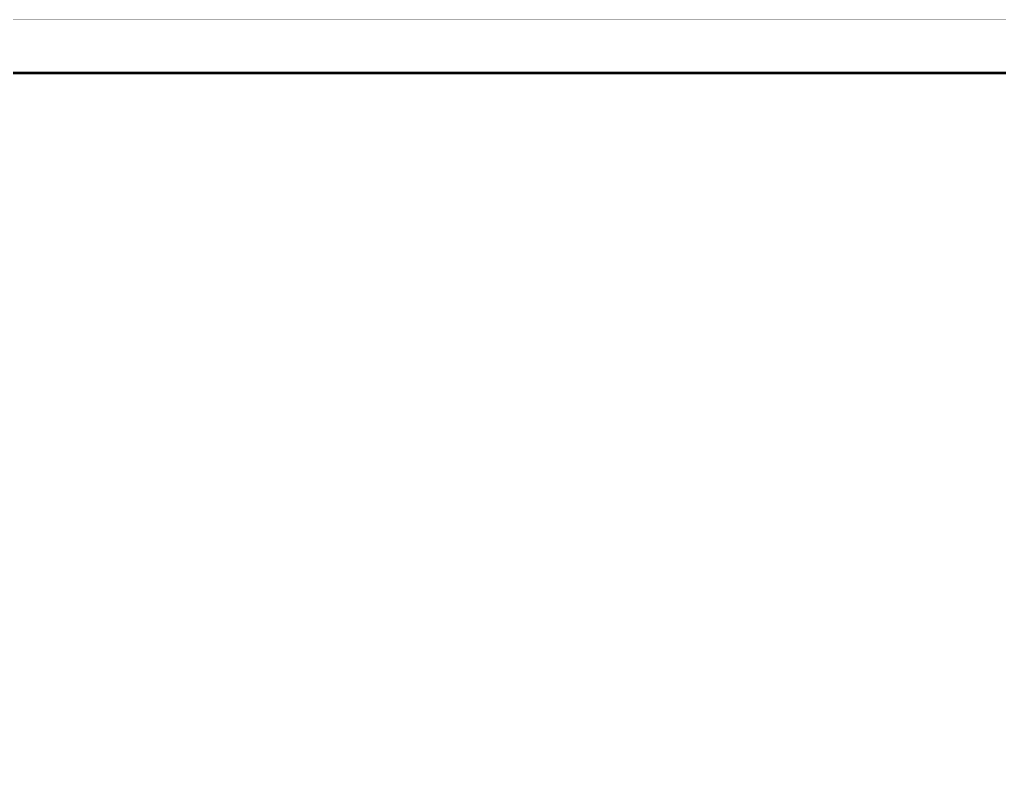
# Model space of a CAD drawing. Extents: x -777745 to 647905, y -207485 to 303235.
# Drawn here: x 44662 to 63079, y 87323 to 101517 of the extents above; entities that cross this region are included whole.
import ezdxf

# ---------------------------------------------------------------- set-up
doc = ezdxf.new("R2010")
doc.units = 0
doc.header["$LTSCALE"] = 1000
doc.layers.get('0').update_dxf_attribs({"linetype": 'CONTINUOUS'})
doc.layers.add('00-防烟分区', color=4, linetype='CONTINUOUS')

# ---------------------------------------------------------------- blocks, each defined once
blk = doc.blocks.new('图框-A1')
for points, const_width in [([(5.684341886080801e-13, 0), (841.0000000000002, 0), (841.0000000000002, 594), (5.684341886080801e-13, 594)], 0.05), ([(765.9999999999966, 584), (25.00000000000045, 584), (25.00000000000045, 10), (766.0000000000002, 10)], 0.5)]:
    blk.add_lwpolyline(points, close=True, dxfattribs=dict(const_width=const_width))
blk = doc.blocks.new('X-104 13#平面')
at = {"xscale": 100, "yscale": 100, "zscale": 100}
blk.add_blockref('图框-A1', (-10634.52120541848, 42114.76699672837), dxfattribs=at)

msp = doc.modelspace()

# ---------------------------------------------------------------- block references
at = {"layer": '00-防烟分区'}
msp.add_blockref('X-104 13#平面', (0, 0), dxfattribs=at)

doc.saveas('drawing.dxf')
